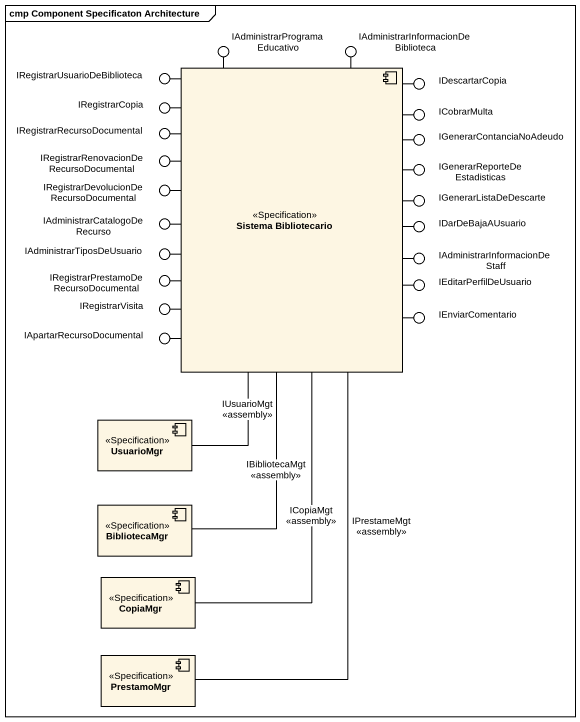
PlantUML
@startuml
mainframe cmp Component Specificaton Architecture
() "IAdministrarProgramaEducativo" as IAdministrarProgramaEducativ
() "IAdministrarInformacionDeBiblioteca" as IAdministrarInformacionDeBib
() "IRegistrarUsuarioDeBiblioteca" as IRegistrarUsuarioDeBibliotec
component "Sistema Bibliotecario" as Sistema_Bibliotecario <<Specification>>
() IDescartarCopia
() IRegistrarCopia
() IRegistrarRecursoDocumental
() ICobrarMulta
() IGenerarContanciaNoAdeudo
() "IRegistrarRenovacionDeRecursoDocumental" as IRegistrarRenovacionDeRecurs
() "IGenerarReporteDeEstadisticas" as IGenerarReporteDeEstadistica
() "IRegistrarDevolucionDeRecursoDocumental" as IRegistrarDevolucionDeRecurs
() IGenerarListaDeDescarte
() "IAdministrarCatalogoDeRecurso" as IAdministrarCatalogoDeRecurs
() IAdministrarTiposDeUsuario
() IDarDeBajaAUsuario
() "IAdministrarInformacionDeStaff" as IAdministrarInformacionDeSta
() "IRegistrarPrestamoDeRecursoDocumental" as IRegistrarPrestamoDeRecursoD
() IEditarPerfilDeUsuario
() IRegistrarVisita
() IEnviarComentario
() IApartarRecursoDocumental
component UsuarioMgr <<Specification>>
component BibliotecaMgr <<Specification>>
component CopiaMgr <<Specification>>
component PrestamoMgr <<Specification>>
Sistema_Bibliotecario -up- IAdministrarProgramaEducativ
Sistema_Bibliotecario -up- IAdministrarInformacionDeBib
Sistema_Bibliotecario -up- IRegistrarUsuarioDeBibliotec
Sistema_Bibliotecario -up- IDescartarCopia
Sistema_Bibliotecario -up- IRegistrarCopia
Sistema_Bibliotecario -up- IRegistrarRecursoDocumental
Sistema_Bibliotecario -up- ICobrarMulta
Sistema_Bibliotecario -up- IGenerarContanciaNoAdeudo
Sistema_Bibliotecario -left- IRegistrarRenovacionDeRecurs
Sistema_Bibliotecario -right- IGenerarReporteDeEstadistica
Sistema_Bibliotecario -left- IRegistrarDevolucionDeRecurs
Sistema_Bibliotecario -right- IGenerarListaDeDescarte
Sistema_Bibliotecario -left- IAdministrarCatalogoDeRecurs
Sistema_Bibliotecario -left- IAdministrarTiposDeUsuario
Sistema_Bibliotecario -right- IDarDeBajaAUsuario
Sistema_Bibliotecario -right- IAdministrarInformacionDeSta
Sistema_Bibliotecario -left- IRegistrarPrestamoDeRecursoD
Sistema_Bibliotecario -right- IEditarPerfilDeUsuario
Sistema_Bibliotecario -- IRegistrarVisita
Sistema_Bibliotecario -- IEnviarComentario
Sistema_Bibliotecario -- IApartarRecursoDocumental
Sistema_Bibliotecario -- UsuarioMgr : IUsuarioMgt\n<<assembly>>
Sistema_Bibliotecario -- BibliotecaMgr : IBibliotecaMgt\n<<assembly>>
Sistema_Bibliotecario -- CopiaMgr : ICopiaMgt\n<<assembly>>
Sistema_Bibliotecario -- PrestamoMgr : IPrestameMgt\n<<assembly>>
@enduml
